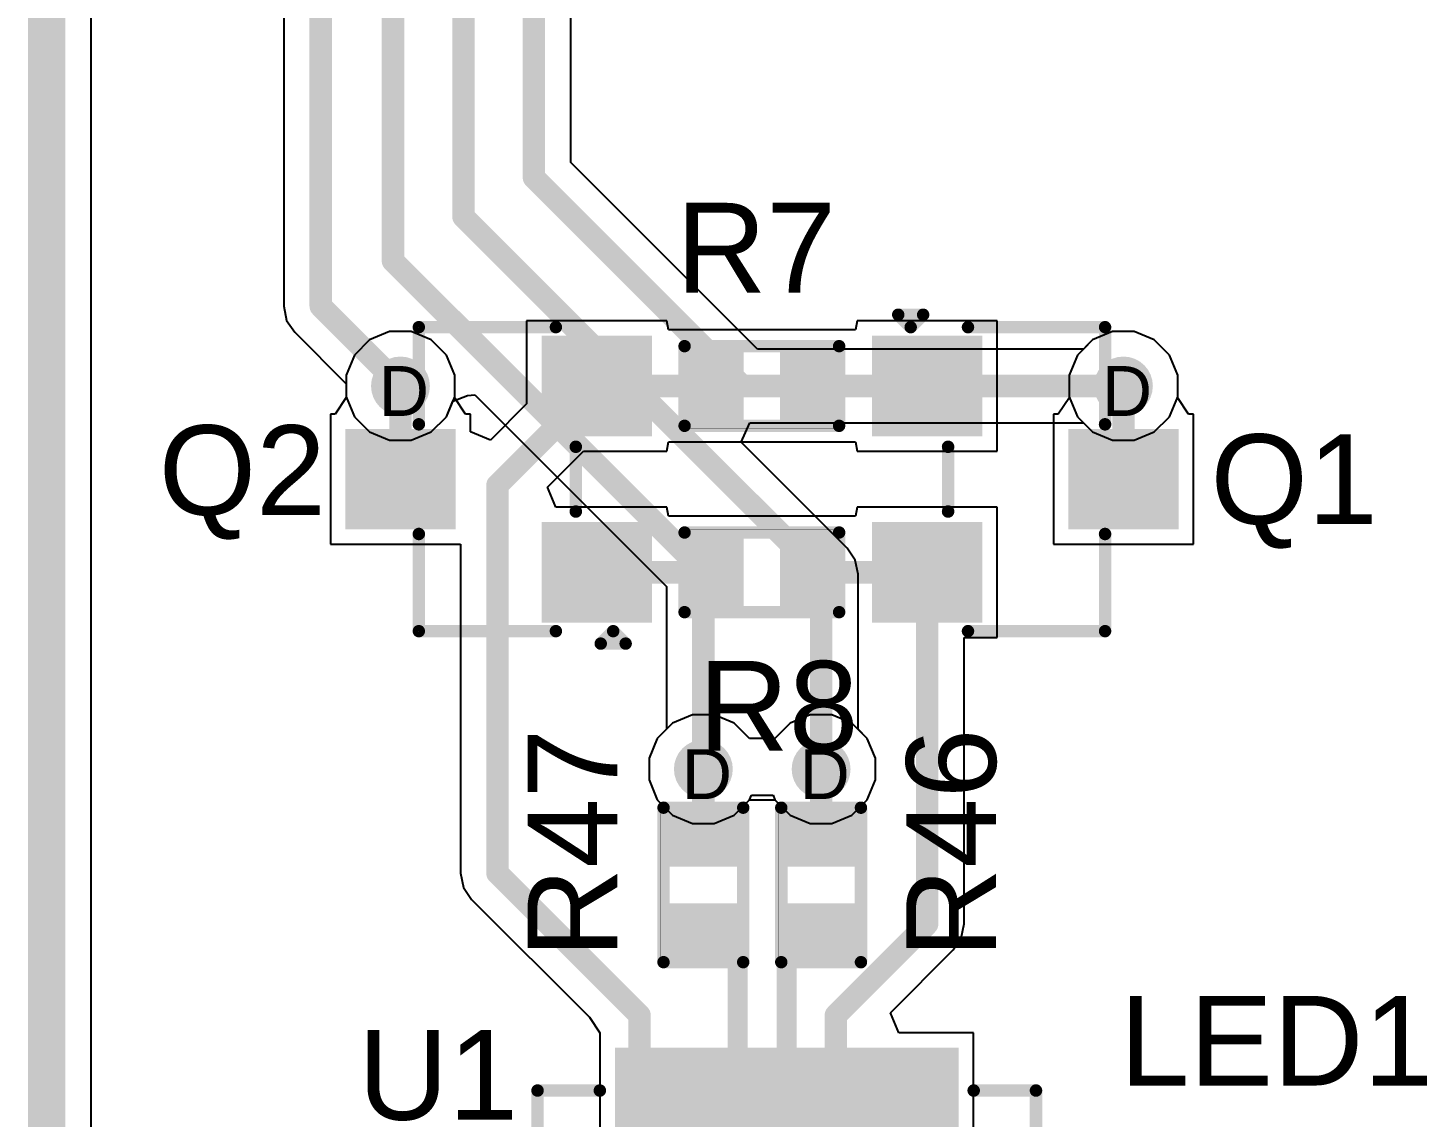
# Model space of a CAD drawing. Header units: inches. Extents: x -11 to 5428, y 0 to 5423.
# Drawn here: x 309.77 to 324.03, y 24.62 to 35.72 of the extents above; entities that cross this region are included whole.
import ezdxf

# ---------------------------------------------------------------- set-up
doc = ezdxf.new("R2010")
doc.units = ezdxf.units.IN
for name, color, linetype in [('Bottom Layer', 5, 'Continuous'), ('Drill Drawing', 1, 'Continuous'), ('GND', 16, 'Continuous'), ('PWR', 76, 'Continuous'), ('Top Layer', 1, 'Continuous'), ('Top Overlay', 2, 'Continuous'), ('Top Paste', 8, 'Continuous'), ('Top Solder', 216, 'Continuous'), ('Via Holes', 16, 'Continuous')]:
    doc.layers.add(name, color=color, linetype=linetype)
doc.styles.add('Arial', font='', dxfattribs={"height": 0.2})
doc.styles.get('Arial').set_extended_font_data('Arial')

# ---------------------------------------------------------------- blocks, each defined once
blk = doc.blocks.new('28_QFN__5_5___641')
at = {"layer": 'Top Layer'}
for points in [[(-1.65, 2.875), (-1.35, 2.875), (-1.35, 1.925), (-1.65, 1.925)], [(-1.15, 2.875), (-0.85, 2.875), (-0.85, 1.925), (-1.15, 1.925)], [(-0.65, 2.875), (-0.35, 2.875), (-0.35, 1.925), (-0.65, 1.925)], [(-0.15, 2.875), (0.15, 2.875), (0.15, 1.925), (-0.15, 1.925)], [(0.35, 2.875), (0.65, 2.875), (0.65, 1.925), (0.35, 1.925)], [(0.85, 2.875), (1.15, 2.875), (1.15, 1.925), (0.85, 1.925)], [(1.35, 2.875), (1.65, 2.875), (1.65, 1.925), (1.35, 1.925)], [(-2.875, 1.65), (-1.925, 1.65), (-1.925, 1.35), (-2.875, 1.35)], [(-1.675, 1.675), (1.675, 1.675), (1.675, -1.675), (-1.675, -1.675)], [(1.925, 1.65), (2.875, 1.65), (2.875, 1.35), (1.925, 1.35)], [(-2.875, 1.15), (-1.925, 1.15), (-1.925, 0.85), (-2.875, 0.85)], [(1.925, 1.15), (2.875, 1.15), (2.875, 0.85), (1.925, 0.85)], [(-2.875, 0.65), (-1.925, 0.65), (-1.925, 0.35), (-2.875, 0.35)], [(1.925, 0.65), (2.875, 0.65), (2.875, 0.35), (1.925, 0.35)], [(-2.875, 0.15), (-1.925, 0.15), (-1.925, -0.15), (-2.875, -0.15)], [(1.925, 0.15), (2.875, 0.15), (2.875, -0.15), (1.925, -0.15)], [(-2.875, -0.35), (-1.925, -0.35), (-1.925, -0.65), (-2.875, -0.65)], [(1.925, -0.35), (2.875, -0.35), (2.875, -0.65), (1.925, -0.65)], [(-2.875, -0.85), (-1.925, -0.85), (-1.925, -1.15), (-2.875, -1.15)], [(1.925, -0.85), (2.875, -0.85), (2.875, -1.15), (1.925, -1.15)], [(-2.875, -1.35), (-1.925, -1.35), (-1.925, -1.65), (-2.875, -1.65)], [(1.925, -1.35), (2.875, -1.35), (2.875, -1.65), (1.925, -1.65)], [(-1.65, -1.925), (-1.35, -1.925), (-1.35, -2.875), (-1.65, -2.875)], [(-1.15, -1.925), (-0.85, -1.925), (-0.85, -2.875), (-1.15, -2.875)], [(-0.65, -1.925), (-0.35, -1.925), (-0.35, -2.875), (-0.65, -2.875)], [(-0.15, -1.925), (0.15, -1.925), (0.15, -2.875), (-0.15, -2.875)], [(0.35, -1.925), (0.65, -1.925), (0.65, -2.875), (0.35, -2.875)], [(0.85, -1.925), (1.15, -1.925), (1.15, -2.875), (0.85, -2.875)], [(1.35, -1.925), (1.65, -1.925), (1.65, -2.875), (1.35, -2.875)]]:
    blk.add_hatch(color=1, dxfattribs=at).paths.add_polyline_path(points)
at = {"layer": 'Top Paste'}
for points in [[(-1.65, 2.875), (-1.35, 2.875), (-1.35, 1.925), (-1.65, 1.925)], [(-1.15, 2.875), (-0.85, 2.875), (-0.85, 1.925), (-1.15, 1.925)], [(-0.65, 2.875), (-0.35, 2.875), (-0.35, 1.925), (-0.65, 1.925)], [(-0.15, 2.875), (0.15, 2.875), (0.15, 1.925), (-0.15, 1.925)], [(0.35, 2.875), (0.65, 2.875), (0.65, 1.925), (0.35, 1.925)], [(0.85, 2.875), (1.15, 2.875), (1.15, 1.925), (0.85, 1.925)], [(1.35, 2.875), (1.65, 2.875), (1.65, 1.925), (1.35, 1.925)], [(-2.875, 1.65), (-1.925, 1.65), (-1.925, 1.35), (-2.875, 1.35)], [(-1.675, 1.675), (1.675, 1.675), (1.675, -1.675), (-1.675, -1.675)], [(1.925, 1.65), (2.875, 1.65), (2.875, 1.35), (1.925, 1.35)], [(-2.875, 1.15), (-1.925, 1.15), (-1.925, 0.85), (-2.875, 0.85)], [(1.925, 1.15), (2.875, 1.15), (2.875, 0.85), (1.925, 0.85)], [(-2.875, 0.65), (-1.925, 0.65), (-1.925, 0.35), (-2.875, 0.35)], [(1.925, 0.65), (2.875, 0.65), (2.875, 0.35), (1.925, 0.35)], [(-2.875, 0.15), (-1.925, 0.15), (-1.925, -0.15), (-2.875, -0.15)], [(1.925, 0.15), (2.875, 0.15), (2.875, -0.15), (1.925, -0.15)], [(-2.875, -0.35), (-1.925, -0.35), (-1.925, -0.65), (-2.875, -0.65)], [(1.925, -0.35), (2.875, -0.35), (2.875, -0.65), (1.925, -0.65)], [(-2.875, -0.85), (-1.925, -0.85), (-1.925, -1.15), (-2.875, -1.15)], [(1.925, -0.85), (2.875, -0.85), (2.875, -1.15), (1.925, -1.15)], [(-2.875, -1.35), (-1.925, -1.35), (-1.925, -1.65), (-2.875, -1.65)], [(1.925, -1.35), (2.875, -1.35), (2.875, -1.65), (1.925, -1.65)], [(-1.65, -1.925), (-1.35, -1.925), (-1.35, -2.875), (-1.65, -2.875)], [(-1.15, -1.925), (-0.85, -1.925), (-0.85, -2.875), (-1.15, -2.875)], [(-0.65, -1.925), (-0.35, -1.925), (-0.35, -2.875), (-0.65, -2.875)], [(-0.15, -1.925), (0.15, -1.925), (0.15, -2.875), (-0.15, -2.875)], [(0.35, -1.925), (0.65, -1.925), (0.65, -2.875), (0.35, -2.875)], [(0.85, -1.925), (1.15, -1.925), (1.15, -2.875), (0.85, -2.875)], [(1.35, -1.925), (1.65, -1.925), (1.65, -2.875), (1.35, -2.875)]]:
    blk.add_hatch(color=8, dxfattribs=at).paths.add_polyline_path(points)
at = {"layer": 'Top Solder'}
for points in [[(-1.752, 2.977), (-1.248, 2.977), (-1.248, 1.823), (-1.752, 1.823)], [(-1.252, 2.977), (-0.748, 2.977), (-0.748, 1.823), (-1.252, 1.823)], [(-0.752, 2.977), (-0.248, 2.977), (-0.248, 1.823), (-0.752, 1.823)], [(-0.252, 2.977), (0.252, 2.977), (0.252, 1.823), (-0.252, 1.823)], [(0.248, 2.977), (0.752, 2.977), (0.752, 1.823), (0.248, 1.823)], [(0.748, 2.977), (1.252, 2.977), (1.252, 1.823), (0.748, 1.823)], [(1.248, 2.977), (1.752, 2.977), (1.752, 1.823), (1.248, 1.823)], [(-2.977, 1.752), (-1.823, 1.752), (-1.823, 1.248), (-2.977, 1.248)], [(-1.777, 1.777), (1.777, 1.777), (1.777, -1.777), (-1.777, -1.777)], [(1.823, 1.752), (2.977, 1.752), (2.977, 1.248), (1.823, 1.248)], [(-2.977, 1.252), (-1.823, 1.252), (-1.823, 0.748), (-2.977, 0.748)], [(1.823, 1.252), (2.977, 1.252), (2.977, 0.748), (1.823, 0.748)], [(-2.977, 0.752), (-1.823, 0.752), (-1.823, 0.248), (-2.977, 0.248)], [(1.823, 0.752), (2.977, 0.752), (2.977, 0.248), (1.823, 0.248)], [(-2.977, 0.252), (-1.823, 0.252), (-1.823, -0.252), (-2.977, -0.252)], [(1.823, 0.252), (2.977, 0.252), (2.977, -0.252), (1.823, -0.252)], [(-2.977, -0.248), (-1.823, -0.248), (-1.823, -0.752), (-2.977, -0.752)], [(1.823, -0.248), (2.977, -0.248), (2.977, -0.752), (1.823, -0.752)], [(-2.977, -0.748), (-1.823, -0.748), (-1.823, -1.252), (-2.977, -1.252)], [(1.823, -0.748), (2.977, -0.748), (2.977, -1.252), (1.823, -1.252)], [(-2.977, -1.248), (-1.823, -1.248), (-1.823, -1.752), (-2.977, -1.752)], [(1.823, -1.248), (2.977, -1.248), (2.977, -1.752), (1.823, -1.752)], [(-1.752, -1.823), (-1.248, -1.823), (-1.248, -2.977), (-1.752, -2.977)], [(-1.252, -1.823), (-0.748, -1.823), (-0.748, -2.977), (-1.252, -2.977)], [(-0.752, -1.823), (-0.248, -1.823), (-0.248, -2.977), (-0.752, -2.977)], [(-0.252, -1.823), (0.252, -1.823), (0.252, -2.977), (-0.252, -2.977)], [(0.248, -1.823), (0.752, -1.823), (0.752, -2.977), (0.248, -2.977)], [(0.748, -1.823), (1.252, -1.823), (1.252, -2.977), (0.748, -2.977)], [(1.248, -1.823), (1.752, -1.823), (1.752, -2.977), (1.248, -2.977)]]:
    blk.add_hatch(color=216, dxfattribs=at).paths.add_polyline_path(points)
at = {"layer": 'Top Overlay'}
for points in [[(-2.54, 2.54, 0.127, 0.127, 0), (-1.905, 2.54, 0.127, 0.127, 0)], [(-2.54, 1.905, 0.127, 0.127, 0), (-2.54, 2.54, 0.127, 0.127, 0)], [(1.905, 2.54, 0.127, 0.127, 0), (2.54, 2.54, 0.127, 0.127, 0)], [(2.54, 1.905, 0.127, 0.127, 0), (2.54, 2.54, 0.127, 0.127, 0)], [(-3.15, 1.651, 0.127, 0.127, 0), (-3.023, 1.524, 0.127, 0.127, 0)], [(-3.15, 1.397, 0.127, 0.127, 0), (-3.15, 1.651, 0.127, 0.127, 0)], [(-3.15, 1.397, 0.127, 0.127, 0), (-3.023, 1.524, 0.127, 0.127, 0)], [(-2.54, -2.54, 0.127, 0.127, 0), (-2.54, -1.905, 0.127, 0.127, 0)], [(2.54, -2.54, 0.127, 0.127, 0), (2.54, -1.905, 0.127, 0.127, 0)], [(-2.54, -2.54, 0.127, 0.127, 0), (-1.905, -2.54, 0.127, 0.127, 0)], [(1.905, -2.54, 0.127, 0.127, 0), (2.54, -2.54, 0.127, 0.127, 0)]]:
    blk.add_lwpolyline(points, format="xyseb", dxfattribs=at)
for points in [[(-2.572, 2.54, 0.0635, 0.0635, 1), (-2.508, 2.54, 0.0635, 0.0635, 1)], [(-2.572, 2.54, 0.0635, 0.0635, 1), (-2.508, 2.54, 0.0635, 0.0635, 1)], [(-1.937, 2.54, 0.0635, 0.0635, 1), (-1.873, 2.54, 0.0635, 0.0635, 1)], [(1.873, 2.54, 0.0635, 0.0635, 1), (1.937, 2.54, 0.0635, 0.0635, 1)], [(2.508, 2.54, 0.0635, 0.0635, 1), (2.572, 2.54, 0.0635, 0.0635, 1)], [(2.508, 2.54, 0.0635, 0.0635, 1), (2.572, 2.54, 0.0635, 0.0635, 1)], [(-2.572, 1.905, 0.0635, 0.0635, 1), (-2.508, 1.905, 0.0635, 0.0635, 1)], [(2.508, 1.905, 0.0635, 0.0635, 1), (2.572, 1.905, 0.0635, 0.0635, 1)], [(-3.181, 1.651, 0.0635, 0.0635, 1), (-3.118, 1.651, 0.0635, 0.0635, 1)], [(-3.181, 1.651, 0.0635, 0.0635, 1), (-3.118, 1.651, 0.0635, 0.0635, 1)], [(-3.054, 1.524, 0.0635, 0.0635, 1), (-2.991, 1.524, 0.0635, 0.0635, 1)], [(-3.054, 1.524, 0.0635, 0.0635, 1), (-2.991, 1.524, 0.0635, 0.0635, 1)], [(-3.181, 1.397, 0.0635, 0.0635, 1), (-3.118, 1.397, 0.0635, 0.0635, 1)], [(-3.181, 1.397, 0.0635, 0.0635, 1), (-3.118, 1.397, 0.0635, 0.0635, 1)], [(-2.572, -1.905, 0.0635, 0.0635, 1), (-2.508, -1.905, 0.0635, 0.0635, 1)], [(2.508, -1.905, 0.0635, 0.0635, 1), (2.572, -1.905, 0.0635, 0.0635, 1)], [(-2.572, -2.54, 0.0635, 0.0635, 1), (-2.508, -2.54, 0.0635, 0.0635, 1)], [(-2.572, -2.54, 0.0635, 0.0635, 1), (-2.508, -2.54, 0.0635, 0.0635, 1)], [(-1.937, -2.54, 0.0635, 0.0635, 1), (-1.873, -2.54, 0.0635, 0.0635, 1)], [(1.873, -2.54, 0.0635, 0.0635, 1), (1.937, -2.54, 0.0635, 0.0635, 1)], [(2.508, -2.54, 0.0635, 0.0635, 1), (2.572, -2.54, 0.0635, 0.0635, 1)], [(2.508, -2.54, 0.0635, 0.0635, 1), (2.572, -2.54, 0.0635, 0.0635, 1)]]:
    blk.add_lwpolyline(points, format="xyseb", close=True, dxfattribs=at)
blk = doc.blocks.new('R___0402_734')
at = {"layer": 'Top Layer'}
for points in [[(-0.699, -0.317), (-0.699, 0.318), (-0.241, 0.318), (-0.241, -0.317)], [(0.241, -0.317), (0.241, 0.318), (0.699, 0.318), (0.699, -0.317)]]:
    blk.add_hatch(color=1, dxfattribs=at).paths.add_polyline_path(points)
at = {"layer": 'Top Paste'}
for points in [[(-0.699, -0.317), (-0.699, 0.318), (-0.241, 0.318), (-0.241, -0.317)], [(0.241, -0.317), (0.241, 0.318), (0.699, 0.318), (0.699, -0.317)]]:
    blk.add_hatch(color=8, dxfattribs=at).paths.add_polyline_path(points)
at = {"layer": 'Top Solder'}
for points in [[(-0.754, -0.372), (-0.754, 0.373), (-0.186, 0.373), (-0.186, -0.372)], [(0.186, -0.372), (0.186, 0.373), (0.754, 0.373), (0.754, -0.372)]]:
    blk.add_hatch(color=216, dxfattribs=at).paths.add_polyline_path(points)
at = {"layer": 'Top Overlay'}
for points in [[(-0.787, -0.406, 0.127, 0.127, 0), (-0.787, 0.406, 0.127, 0.127, 0)], [(0.787, 0.406, 0.127, 0.127, 0), (-0.787, 0.406, 0.127, 0.127, 0)], [(0.787, -0.406, 0.127, 0.127, 0), (0.787, 0.406, 0.127, 0.127, 0)], [(0.787, -0.406, 0.127, 0.127, 0), (-0.787, -0.406, 0.127, 0.127, 0)], [(0.813, -0.432, 0.00323, 0.00323, 0), (-0.813, -0.432, 0.00323, 0.00323, 0)]]:
    blk.add_lwpolyline(points, format="xyseb", dxfattribs=at)
for points in [[(-0.819, 0.406, 0.0635, 0.0635, 1), (-0.756, 0.406, 0.0635, 0.0635, 1)], [(-0.819, 0.406, 0.0635, 0.0635, 1), (-0.756, 0.406, 0.0635, 0.0635, 1)], [(0.756, 0.406, 0.0635, 0.0635, 1), (0.819, 0.406, 0.0635, 0.0635, 1)], [(0.756, 0.406, 0.0635, 0.0635, 1), (0.819, 0.406, 0.0635, 0.0635, 1)], [(-0.819, -0.406, 0.0635, 0.0635, 1), (-0.756, -0.406, 0.0635, 0.0635, 1)], [(-0.819, -0.406, 0.0635, 0.0635, 1), (-0.756, -0.406, 0.0635, 0.0635, 1)], [(0.756, -0.406, 0.0635, 0.0635, 1), (0.819, -0.406, 0.0635, 0.0635, 1)], [(0.756, -0.406, 0.0635, 0.0635, 1), (0.819, -0.406, 0.0635, 0.0635, 1)], [(-0.814, -0.432, 0.00161, 0.00161, 1), (-0.812, -0.432, 0.00161, 0.00161, 1)], [(0.812, -0.432, 0.00161, 0.00161, 1), (0.814, -0.432, 0.00161, 0.00161, 1)]]:
    blk.add_lwpolyline(points, format="xyseb", close=True, dxfattribs=at)
blk = doc.blocks.new('R___0402_735')
at = {"layer": 'Top Layer'}
for points in [[(-0.699, -0.317), (-0.699, 0.318), (-0.241, 0.318), (-0.241, -0.317)], [(0.241, -0.317), (0.241, 0.318), (0.699, 0.318), (0.699, -0.317)]]:
    blk.add_hatch(color=1, dxfattribs=at).paths.add_polyline_path(points)
at = {"layer": 'Top Paste'}
for points in [[(-0.699, -0.317), (-0.699, 0.318), (-0.241, 0.318), (-0.241, -0.317)], [(0.241, -0.317), (0.241, 0.318), (0.699, 0.318), (0.699, -0.317)]]:
    blk.add_hatch(color=8, dxfattribs=at).paths.add_polyline_path(points)
at = {"layer": 'Top Solder'}
for points in [[(-0.754, -0.372), (-0.754, 0.373), (-0.186, 0.373), (-0.186, -0.372)], [(0.186, -0.372), (0.186, 0.373), (0.754, 0.373), (0.754, -0.372)]]:
    blk.add_hatch(color=216, dxfattribs=at).paths.add_polyline_path(points)
at = {"layer": 'Top Overlay'}
for points in [[(-0.787, -0.406, 0.127, 0.127, 0), (-0.787, 0.406, 0.127, 0.127, 0)], [(0.787, 0.406, 0.127, 0.127, 0), (-0.787, 0.406, 0.127, 0.127, 0)], [(0.787, -0.406, 0.127, 0.127, 0), (0.787, 0.406, 0.127, 0.127, 0)], [(0.787, -0.406, 0.127, 0.127, 0), (-0.787, -0.406, 0.127, 0.127, 0)], [(0.813, -0.432, 0.00323, 0.00323, 0), (-0.813, -0.432, 0.00323, 0.00323, 0)]]:
    blk.add_lwpolyline(points, format="xyseb", dxfattribs=at)
for points in [[(-0.819, 0.406, 0.0635, 0.0635, 1), (-0.756, 0.406, 0.0635, 0.0635, 1)], [(-0.819, 0.406, 0.0635, 0.0635, 1), (-0.756, 0.406, 0.0635, 0.0635, 1)], [(0.756, 0.406, 0.0635, 0.0635, 1), (0.819, 0.406, 0.0635, 0.0635, 1)], [(0.756, 0.406, 0.0635, 0.0635, 1), (0.819, 0.406, 0.0635, 0.0635, 1)], [(-0.819, -0.406, 0.0635, 0.0635, 1), (-0.756, -0.406, 0.0635, 0.0635, 1)], [(-0.819, -0.406, 0.0635, 0.0635, 1), (-0.756, -0.406, 0.0635, 0.0635, 1)], [(0.756, -0.406, 0.0635, 0.0635, 1), (0.819, -0.406, 0.0635, 0.0635, 1)], [(0.756, -0.406, 0.0635, 0.0635, 1), (0.819, -0.406, 0.0635, 0.0635, 1)], [(-0.814, -0.432, 0.00161, 0.00161, 1), (-0.812, -0.432, 0.00161, 0.00161, 1)], [(0.812, -0.432, 0.00161, 0.00161, 1), (0.814, -0.432, 0.00161, 0.00161, 1)]]:
    blk.add_lwpolyline(points, format="xyseb", close=True, dxfattribs=at)
blk = doc.blocks.new('R___0402_756')
at = {"layer": 'Top Layer'}
for points in [[(-0.699, -0.318), (-0.699, 0.318), (-0.241, 0.318), (-0.241, -0.318)], [(0.241, -0.318), (0.241, 0.318), (0.699, 0.318), (0.699, -0.318)]]:
    blk.add_hatch(color=1, dxfattribs=at).paths.add_polyline_path(points)
at = {"layer": 'Top Paste'}
for points in [[(-0.699, -0.318), (-0.699, 0.318), (-0.241, 0.318), (-0.241, -0.318)], [(0.241, -0.318), (0.241, 0.318), (0.699, 0.318), (0.699, -0.318)]]:
    blk.add_hatch(color=8, dxfattribs=at).paths.add_polyline_path(points)
at = {"layer": 'Top Solder'}
for points in [[(-0.754, -0.373), (-0.754, 0.373), (-0.186, 0.373), (-0.186, -0.373)], [(0.186, -0.373), (0.186, 0.373), (0.754, 0.373), (0.754, -0.373)]]:
    blk.add_hatch(color=216, dxfattribs=at).paths.add_polyline_path(points)
at = {"layer": 'Top Overlay'}
for points in [[(0.787, 0.406, 0.127, 0.127, 0), (-0.787, 0.406, 0.127, 0.127, 0)], [(-0.787, 0.406, 0.127, 0.127, 0), (-0.787, -0.406, 0.127, 0.127, 0)], [(0.787, 0.406, 0.127, 0.127, 0), (0.787, -0.406, 0.127, 0.127, 0)], [(0.787, -0.406, 0.127, 0.127, 0), (-0.787, -0.406, 0.127, 0.127, 0)], [(0.813, -0.432, 0.00323, 0.00323, 0), (-0.813, -0.432, 0.00323, 0.00323, 0)]]:
    blk.add_lwpolyline(points, format="xyseb", dxfattribs=at)
for points in [[(-0.819, 0.406, 0.0635, 0.0635, 1), (-0.756, 0.406, 0.0635, 0.0635, 1)], [(-0.819, 0.406, 0.0635, 0.0635, 1), (-0.756, 0.406, 0.0635, 0.0635, 1)], [(0.756, 0.406, 0.0635, 0.0635, 1), (0.819, 0.406, 0.0635, 0.0635, 1)], [(0.756, 0.406, 0.0635, 0.0635, 1), (0.819, 0.406, 0.0635, 0.0635, 1)], [(-0.819, -0.406, 0.0635, 0.0635, 1), (-0.756, -0.406, 0.0635, 0.0635, 1)], [(-0.819, -0.406, 0.0635, 0.0635, 1), (-0.756, -0.406, 0.0635, 0.0635, 1)], [(0.756, -0.406, 0.0635, 0.0635, 1), (0.819, -0.406, 0.0635, 0.0635, 1)], [(0.756, -0.406, 0.0635, 0.0635, 1), (0.819, -0.406, 0.0635, 0.0635, 1)], [(-0.814, -0.432, 0.00161, 0.00161, 1), (-0.812, -0.432, 0.00161, 0.00161, 1)], [(0.812, -0.432, 0.00161, 0.00161, 1), (0.814, -0.432, 0.00161, 0.00161, 1)]]:
    blk.add_lwpolyline(points, format="xyseb", close=True, dxfattribs=at)
blk = doc.blocks.new('R___0402_757')
at = {"layer": 'Top Layer'}
for points in [[(-0.699, -0.317), (-0.699, 0.318), (-0.241, 0.318), (-0.241, -0.317)], [(0.241, -0.317), (0.241, 0.318), (0.699, 0.318), (0.699, -0.317)]]:
    blk.add_hatch(color=1, dxfattribs=at).paths.add_polyline_path(points)
at = {"layer": 'Top Paste'}
for points in [[(-0.699, -0.317), (-0.699, 0.318), (-0.241, 0.318), (-0.241, -0.317)], [(0.241, -0.317), (0.241, 0.318), (0.699, 0.318), (0.699, -0.317)]]:
    blk.add_hatch(color=8, dxfattribs=at).paths.add_polyline_path(points)
at = {"layer": 'Top Solder'}
for points in [[(-0.754, -0.372), (-0.754, 0.373), (-0.186, 0.373), (-0.186, -0.372)], [(0.186, -0.372), (0.186, 0.373), (0.754, 0.373), (0.754, -0.372)]]:
    blk.add_hatch(color=216, dxfattribs=at).paths.add_polyline_path(points)
at = {"layer": 'Top Overlay'}
for points in [[(-0.787, -0.406, 0.127, 0.127, 0), (-0.787, 0.406, 0.127, 0.127, 0)], [(-0.787, 0.406, 0.127, 0.127, 0), (0.787, 0.406, 0.127, 0.127, 0)], [(0.787, -0.406, 0.127, 0.127, 0), (0.787, 0.406, 0.127, 0.127, 0)], [(-0.787, -0.406, 0.127, 0.127, 0), (0.787, -0.406, 0.127, 0.127, 0)], [(-0.813, -0.432, 0.00323, 0.00323, 0), (0.813, -0.432, 0.00323, 0.00323, 0)]]:
    blk.add_lwpolyline(points, format="xyseb", dxfattribs=at)
for points in [[(-0.819, 0.406, 0.0635, 0.0635, 1), (-0.756, 0.406, 0.0635, 0.0635, 1)], [(-0.819, 0.406, 0.0635, 0.0635, 1), (-0.756, 0.406, 0.0635, 0.0635, 1)], [(0.756, 0.406, 0.0635, 0.0635, 1), (0.819, 0.406, 0.0635, 0.0635, 1)], [(0.756, 0.406, 0.0635, 0.0635, 1), (0.819, 0.406, 0.0635, 0.0635, 1)], [(-0.819, -0.406, 0.0635, 0.0635, 1), (-0.756, -0.406, 0.0635, 0.0635, 1)], [(-0.819, -0.406, 0.0635, 0.0635, 1), (-0.756, -0.406, 0.0635, 0.0635, 1)], [(0.756, -0.406, 0.0635, 0.0635, 1), (0.819, -0.406, 0.0635, 0.0635, 1)], [(0.756, -0.406, 0.0635, 0.0635, 1), (0.819, -0.406, 0.0635, 0.0635, 1)], [(-0.814, -0.432, 0.00161, 0.00161, 1), (-0.812, -0.432, 0.00161, 0.00161, 1)], [(0.812, -0.432, 0.00161, 0.00161, 1), (0.814, -0.432, 0.00161, 0.00161, 1)]]:
    blk.add_lwpolyline(points, format="xyseb", close=True, dxfattribs=at)
blk = doc.blocks.new('SOT_23_765')
at = {"layer": 'Top Layer'}
for points in [[(-0.41, 1.46), (0.41, 1.46), (0.41, 0.54), (-0.41, 0.54)], [(-1.36, -0.54), (-0.54, -0.54), (-0.54, -1.46), (-1.36, -1.46)], [(0.54, -0.54), (1.36, -0.54), (1.36, -1.46), (0.54, -1.46)]]:
    blk.add_hatch(color=1, dxfattribs=at).paths.add_polyline_path(points)
at = {"layer": 'Top Paste'}
for points in [[(-0.41, 1.46), (0.41, 1.46), (0.41, 0.54), (-0.41, 0.54)], [(-1.36, -0.54), (-0.54, -0.54), (-0.54, -1.46), (-1.36, -1.46)], [(0.54, -0.54), (1.36, -0.54), (1.36, -1.46), (0.54, -1.46)]]:
    blk.add_hatch(color=8, dxfattribs=at).paths.add_polyline_path(points)
at = {"layer": 'Top Solder'}
for points in [[(-0.512, 1.562), (0.512, 1.562), (0.512, 0.438), (-0.512, 0.438)], [(-1.462, -0.438), (-0.438, -0.438), (-0.438, -1.562), (-1.462, -1.562)], [(0.438, -0.438), (1.462, -0.438), (1.462, -1.562), (0.438, -1.562)]]:
    blk.add_hatch(color=216, dxfattribs=at).paths.add_polyline_path(points)
at = {"layer": 'Top Overlay'}
for points in [[(-1.549, 0.813, 0.127, 0.127, 0), (-0.559, 0.813, 0.127, 0.127, 0)], [(-1.549, 0.813, 0.127, 0.127, 0), (-1.549, -0.584, 0.127, 0.127, 0)], [(0.559, 0.813, 0.127, 0.127, 0), (1.549, 0.813, 0.127, 0.127, 0)], [(1.549, 0.813, 0.127, 0.127, 0), (1.549, -0.584, 0.127, 0.127, 0)], [(-0.33, -0.787, 0.127, 0.127, 0), (0.33, -0.787, 0.127, 0.127, 0)], [(-1.676, -1.041, 0.127, 0.127, 0), (-1.676, -1.295, 0.127, 0.127, 0)], [(-1.676, -1.041, 0.127, 0.127, 0), (-1.549, -1.168, 0.127, 0.127, 0)], [(-1.549, -1.168, 0.127, 0.127, 0), (-1.676, -1.295, 0.127, 0.127, 0)]]:
    blk.add_lwpolyline(points, format="xyseb", dxfattribs=at)
for points in [[(-1.581, 0.813, 0.0635, 0.0635, 1), (-1.518, 0.813, 0.0635, 0.0635, 1)], [(-1.581, 0.813, 0.0635, 0.0635, 1), (-1.518, 0.813, 0.0635, 0.0635, 1)], [(-0.591, 0.813, 0.0635, 0.0635, 1), (-0.527, 0.813, 0.0635, 0.0635, 1)], [(0.527, 0.813, 0.0635, 0.0635, 1), (0.591, 0.813, 0.0635, 0.0635, 1)], [(1.518, 0.813, 0.0635, 0.0635, 1), (1.581, 0.813, 0.0635, 0.0635, 1)], [(1.518, 0.813, 0.0635, 0.0635, 1), (1.581, 0.813, 0.0635, 0.0635, 1)], [(-1.581, -0.584, 0.0635, 0.0635, 1), (-1.518, -0.584, 0.0635, 0.0635, 1)], [(1.518, -0.584, 0.0635, 0.0635, 1), (1.581, -0.584, 0.0635, 0.0635, 1)], [(-0.362, -0.787, 0.0635, 0.0635, 1), (-0.298, -0.787, 0.0635, 0.0635, 1)], [(0.298, -0.787, 0.0635, 0.0635, 1), (0.362, -0.787, 0.0635, 0.0635, 1)], [(-1.708, -1.041, 0.0635, 0.0635, 1), (-1.645, -1.041, 0.0635, 0.0635, 1)], [(-1.708, -1.041, 0.0635, 0.0635, 1), (-1.645, -1.041, 0.0635, 0.0635, 1)], [(-1.581, -1.168, 0.0635, 0.0635, 1), (-1.518, -1.168, 0.0635, 0.0635, 1)], [(-1.581, -1.168, 0.0635, 0.0635, 1), (-1.518, -1.168, 0.0635, 0.0635, 1)], [(-1.708, -1.295, 0.0635, 0.0635, 1), (-1.645, -1.295, 0.0635, 0.0635, 1)], [(-1.708, -1.295, 0.0635, 0.0635, 1), (-1.645, -1.295, 0.0635, 0.0635, 1)]]:
    blk.add_lwpolyline(points, format="xyseb", close=True, dxfattribs=at)
blk = doc.blocks.new('SOT_23_766')
at = {"layer": 'Top Layer'}
for points in [[(-0.41, 1.46), (0.41, 1.46), (0.41, 0.54), (-0.41, 0.54)], [(-1.36, -0.54), (-0.54, -0.54), (-0.54, -1.46), (-1.36, -1.46)], [(0.54, -0.54), (1.36, -0.54), (1.36, -1.46), (0.54, -1.46)]]:
    blk.add_hatch(color=1, dxfattribs=at).paths.add_polyline_path(points)
at = {"layer": 'Top Paste'}
for points in [[(-0.41, 1.46), (0.41, 1.46), (0.41, 0.54), (-0.41, 0.54)], [(-1.36, -0.54), (-0.54, -0.54), (-0.54, -1.46), (-1.36, -1.46)], [(0.54, -0.54), (1.36, -0.54), (1.36, -1.46), (0.54, -1.46)]]:
    blk.add_hatch(color=8, dxfattribs=at).paths.add_polyline_path(points)
at = {"layer": 'Top Solder'}
for points in [[(-0.512, 1.562), (0.512, 1.562), (0.512, 0.438), (-0.512, 0.438)], [(-1.462, -0.438), (-0.438, -0.438), (-0.438, -1.562), (-1.462, -1.562)], [(0.438, -0.438), (1.462, -0.438), (1.462, -1.562), (0.438, -1.562)]]:
    blk.add_hatch(color=216, dxfattribs=at).paths.add_polyline_path(points)
at = {"layer": 'Top Overlay'}
for points in [[(-0.559, 0.813, 0.127, 0.127, 0), (-1.549, 0.813, 0.127, 0.127, 0)], [(-1.549, -0.584, 0.127, 0.127, 0), (-1.549, 0.813, 0.127, 0.127, 0)], [(1.549, 0.813, 0.127, 0.127, 0), (0.559, 0.813, 0.127, 0.127, 0)], [(1.549, -0.584, 0.127, 0.127, 0), (1.549, 0.813, 0.127, 0.127, 0)], [(0.33, -0.787, 0.127, 0.127, 0), (-0.33, -0.787, 0.127, 0.127, 0)], [(-1.676, -1.295, 0.127, 0.127, 0), (-1.676, -1.041, 0.127, 0.127, 0)], [(-1.549, -1.168, 0.127, 0.127, 0), (-1.676, -1.041, 0.127, 0.127, 0)], [(-1.676, -1.295, 0.127, 0.127, 0), (-1.549, -1.168, 0.127, 0.127, 0)]]:
    blk.add_lwpolyline(points, format="xyseb", dxfattribs=at)
for points in [[(-1.581, 0.813, 0.0635, 0.0635, 1), (-1.518, 0.813, 0.0635, 0.0635, 1)], [(-1.581, 0.813, 0.0635, 0.0635, 1), (-1.518, 0.813, 0.0635, 0.0635, 1)], [(-0.591, 0.813, 0.0635, 0.0635, 1), (-0.527, 0.813, 0.0635, 0.0635, 1)], [(0.527, 0.813, 0.0635, 0.0635, 1), (0.591, 0.813, 0.0635, 0.0635, 1)], [(1.518, 0.813, 0.0635, 0.0635, 1), (1.581, 0.813, 0.0635, 0.0635, 1)], [(1.518, 0.813, 0.0635, 0.0635, 1), (1.581, 0.813, 0.0635, 0.0635, 1)], [(-1.581, -0.584, 0.0635, 0.0635, 1), (-1.518, -0.584, 0.0635, 0.0635, 1)], [(1.518, -0.584, 0.0635, 0.0635, 1), (1.581, -0.584, 0.0635, 0.0635, 1)], [(-0.362, -0.787, 0.0635, 0.0635, 1), (-0.298, -0.787, 0.0635, 0.0635, 1)], [(0.298, -0.787, 0.0635, 0.0635, 1), (0.362, -0.787, 0.0635, 0.0635, 1)], [(-1.708, -1.041, 0.0635, 0.0635, 1), (-1.645, -1.041, 0.0635, 0.0635, 1)], [(-1.708, -1.041, 0.0635, 0.0635, 1), (-1.645, -1.041, 0.0635, 0.0635, 1)], [(-1.581, -1.168, 0.0635, 0.0635, 1), (-1.518, -1.168, 0.0635, 0.0635, 1)], [(-1.581, -1.168, 0.0635, 0.0635, 1), (-1.518, -1.168, 0.0635, 0.0635, 1)], [(-1.708, -1.295, 0.0635, 0.0635, 1), (-1.645, -1.295, 0.0635, 0.0635, 1)], [(-1.708, -1.295, 0.0635, 0.0635, 1), (-1.645, -1.295, 0.0635, 0.0635, 1)]]:
    blk.add_lwpolyline(points, format="xyseb", close=True, dxfattribs=at)

msp = doc.modelspace()

# ---------------------------------------------------------------- hatches: boundary and pattern name
at = {"layer": 'Bottom Layer'}
h = msp.add_hatch(color=5, dxfattribs=at)
edge = h.paths.add_edge_path()
edge.add_arc((313.563, 32.075), 0.3, 0, 360)
h = msp.add_hatch(color=5, dxfattribs=at)
edge = h.paths.add_edge_path()
edge.add_arc((320.931, 32.075), 0.3, 0, 360)
h = msp.add_hatch(color=5, dxfattribs=at)
edge = h.paths.add_edge_path()
edge.add_arc((316.65, 28.169), 0.3, 0, 360)
h = msp.add_hatch(color=5, dxfattribs=at)
edge = h.paths.add_edge_path()
edge.add_arc((317.85, 28.169), 0.3, 0, 360)
at = {"layer": 'GND'}
h = msp.add_hatch(color=16, dxfattribs=at)
edge = h.paths.add_edge_path()
edge.add_arc((313.563, 32.075), 0.3, 0, 360)
h = msp.add_hatch(color=16, dxfattribs=at)
edge = h.paths.add_edge_path()
edge.add_arc((320.931, 32.075), 0.3, 0, 360)
h = msp.add_hatch(color=16, dxfattribs=at)
edge = h.paths.add_edge_path()
edge.add_arc((316.65, 28.169), 0.3, 0, 360)
h = msp.add_hatch(color=16, dxfattribs=at)
edge = h.paths.add_edge_path()
edge.add_arc((317.85, 28.169), 0.3, 0, 360)
at = {"layer": 'PWR'}
h = msp.add_hatch(color=76, dxfattribs=at)
edge = h.paths.add_edge_path()
edge.add_arc((313.563, 32.075), 0.3, 0, 360)
h = msp.add_hatch(color=76, dxfattribs=at)
edge = h.paths.add_edge_path()
edge.add_arc((320.931, 32.075), 0.3, 0, 360)
h = msp.add_hatch(color=76, dxfattribs=at)
edge = h.paths.add_edge_path()
edge.add_arc((316.65, 28.169), 0.3, 0, 360)
h = msp.add_hatch(color=76, dxfattribs=at)
edge = h.paths.add_edge_path()
edge.add_arc((317.85, 28.169), 0.3, 0, 360)
at = {"layer": 'Top Layer'}
h = msp.add_hatch(color=1, dxfattribs=at)
edge = h.paths.add_edge_path()
edge.add_arc((313.563, 32.075), 0.3, 0, 360)
h = msp.add_hatch(color=1, dxfattribs=at)
edge = h.paths.add_edge_path()
edge.add_arc((320.931, 32.075), 0.3, 0, 360)
h = msp.add_hatch(color=1, dxfattribs=at)
edge = h.paths.add_edge_path()
edge.add_arc((316.65, 28.169), 0.3, 0, 360)
h = msp.add_hatch(color=1, dxfattribs=at)
edge = h.paths.add_edge_path()
edge.add_arc((317.85, 28.169), 0.3, 0, 360)
at = {"layer": 'Via Holes'}
h = msp.add_hatch(color=7, dxfattribs=at)
edge = h.paths.add_edge_path()
edge.add_arc((313.563, 32.075), 0.15, 0, 360)
h = msp.add_hatch(color=7, dxfattribs=at)
edge = h.paths.add_edge_path()
edge.add_arc((320.931, 32.075), 0.15, 0, 360)
h = msp.add_hatch(color=7, dxfattribs=at)
edge = h.paths.add_edge_path()
edge.add_arc((316.65, 28.169), 0.15, 0, 360)
h = msp.add_hatch(color=7, dxfattribs=at)
edge = h.paths.add_edge_path()
edge.add_arc((317.85, 28.169), 0.15, 0, 360)

# ---------------------------------------------------------------- linework, layer by layer
at = {"layer": 'Bottom Layer'}
for p, q in [((315.299, 34.355), (315.299, 64.759)), ((312.375, 63.903), (312.375, 32.888)), ((317.203, 32.451), (315.299, 34.355)), ((312.375, 32.888), (312.403, 32.744)), ((312.403, 32.744), (312.485, 32.622)), ((312.485, 32.622), (313.009, 32.098)), ((320.617, 32.545), (320.523, 32.451)), ((320.821, 32.629), (320.617, 32.545)), ((321.041, 32.629), (320.821, 32.629)), ((321.245, 32.545), (321.041, 32.629)), ((321.401, 32.389), (321.245, 32.545)), ((320.523, 32.451), (317.203, 32.451)), ((321.485, 32.185), (321.401, 32.389)), ((313.009, 32.098), (313.009, 31.965)), ((321.485, 31.965), (321.485, 32.185)), ((313.009, 31.965), (313.093, 31.761)), ((314.098, 31.921), (314.245, 31.978)), ((314.245, 31.978), (314.32, 31.986)), ((314.32, 31.986), (316.275, 30.031)), ((321.401, 31.761), (321.485, 31.965)), ((314.032, 31.761), (314.098, 31.921)), ((313.093, 31.761), (313.249, 31.606)), ((313.876, 31.606), (314.032, 31.761)), ((317.034, 31.502), (317.124, 31.7)), ((317.124, 31.7), (320.523, 31.7)), ((320.523, 31.7), (320.617, 31.606)), ((321.245, 31.606), (321.401, 31.761)), ((313.249, 31.606), (313.452, 31.521)), ((313.452, 31.521), (313.673, 31.521)), ((313.673, 31.521), (313.876, 31.606)), ((320.617, 31.606), (320.821, 31.521)), ((320.821, 31.521), (321.041, 31.521)), ((321.041, 31.521), (321.245, 31.606)), ((318.116, 30.421), (317.034, 31.502)), ((318.197, 30.299), (318.116, 30.421)), ((318.226, 30.155), (318.197, 30.299)), ((318.226, 28.577), (318.226, 30.155)), ((316.275, 30.031), (316.275, 28.577)), ((316.275, 28.577), (316.18, 28.482)), ((318.32, 28.482), (318.226, 28.577)), ((316.18, 28.482), (316.096, 28.279)), ((318.404, 28.279), (318.32, 28.482)), ((316.096, 28.279), (316.096, 28.058)), ((318.404, 28.058), (318.404, 28.279)), ((316.096, 28.058), (316.18, 27.855)), ((318.32, 27.855), (318.404, 28.058)), ((316.18, 27.855), (316.336, 27.699)), ((316.964, 27.699), (317.12, 27.855)), ((317.12, 27.855), (317.14, 27.904)), ((317.14, 27.904), (317.36, 27.904)), ((317.36, 27.904), (317.38, 27.855)), ((317.38, 27.855), (317.536, 27.699)), ((318.164, 27.699), (318.32, 27.855)), ((316.336, 27.699), (316.54, 27.615)), ((316.76, 27.615), (316.964, 27.699)), ((317.536, 27.699), (317.74, 27.615)), ((317.96, 27.615), (318.164, 27.699)), ((316.54, 27.615), (316.76, 27.615)), ((317.74, 27.615), (317.96, 27.615))]:
    msp.add_line(p, q, dxfattribs=at)
for points in [[(314.923, 34.2, 0.229, 0.229, 0), (314.923, 64.759, 0.229, 0.229, 0)], [(314.205, 33.8, 0.229, 0.229, 0), (314.205, 64.472, 0.229, 0.229, 0)], [(313.487, 33.35, 0.229, 0.229, 0), (313.487, 64.256, 0.229, 0.229, 0)], [(312.75, 32.888, 0.229, 0.229, 0), (312.75, 64.059, 0.229, 0.229, 0)], [(314.923, 34.2, 0.229, 0.229, 0), (317.048, 32.075, 0.229, 0.229, 0)], [(314.205, 33.8, 0.229, 0.229, 0), (317.85, 30.155, 0.229, 0.229, 0)], [(313.487, 33.35, 0.229, 0.229, 0), (316.65, 30.187, 0.229, 0.229, 0)], [(312.75, 32.888, 0.229, 0.229, 0), (313.563, 32.075, 0.229, 0.229, 0)], [(317.048, 32.075, 0.229, 0.229, 0), (320.931, 32.075, 0.229, 0.229, 0)], [(316.65, 28.169, 0.229, 0.229, 0), (316.65, 30.187, 0.229, 0.229, 0)], [(317.85, 28.169, 0.229, 0.229, 0), (317.85, 30.155, 0.229, 0.229, 0)]]:
    msp.add_lwpolyline(points, format="xyseb", dxfattribs=at)
for points in [[(314.866, 34.2, 0.114, 0.114, 1), (314.981, 34.2, 0.114, 0.114, 1)], [(314.866, 34.2, 0.114, 0.114, 1), (314.981, 34.2, 0.114, 0.114, 1)], [(314.148, 33.8, 0.114, 0.114, 1), (314.262, 33.8, 0.114, 0.114, 1)], [(314.148, 33.8, 0.114, 0.114, 1), (314.262, 33.8, 0.114, 0.114, 1)], [(313.429, 33.35, 0.114, 0.114, 1), (313.544, 33.35, 0.114, 0.114, 1)], [(313.429, 33.35, 0.114, 0.114, 1), (313.544, 33.35, 0.114, 0.114, 1)], [(312.693, 32.888, 0.114, 0.114, 1), (312.807, 32.888, 0.114, 0.114, 1)], [(312.693, 32.888, 0.114, 0.114, 1), (312.807, 32.888, 0.114, 0.114, 1)], [(313.505, 32.075, 0.114, 0.114, 1), (313.62, 32.075, 0.114, 0.114, 1)], [(316.991, 32.075, 0.114, 0.114, 1), (317.105, 32.075, 0.114, 0.114, 1)], [(316.991, 32.075, 0.114, 0.114, 1), (317.105, 32.075, 0.114, 0.114, 1)], [(320.874, 32.075, 0.114, 0.114, 1), (320.988, 32.075, 0.114, 0.114, 1)], [(316.593, 30.187, 0.114, 0.114, 1), (316.707, 30.187, 0.114, 0.114, 1)], [(316.593, 30.187, 0.114, 0.114, 1), (316.707, 30.187, 0.114, 0.114, 1)], [(317.793, 30.155, 0.114, 0.114, 1), (317.907, 30.155, 0.114, 0.114, 1)], [(317.793, 30.155, 0.114, 0.114, 1), (317.907, 30.155, 0.114, 0.114, 1)], [(316.593, 28.169, 0.114, 0.114, 1), (316.707, 28.169, 0.114, 0.114, 1)], [(317.793, 28.169, 0.114, 0.114, 1), (317.907, 28.169, 0.114, 0.114, 1)]]:
    msp.add_lwpolyline(points, format="xyseb", close=True, dxfattribs=at)
at = {"layer": 'GND'}
for p, q in [((313.249, 32.545), (313.093, 32.389)), ((313.452, 32.629), (313.249, 32.545)), ((313.673, 32.629), (313.452, 32.629)), ((313.876, 32.545), (313.673, 32.629)), ((314.032, 32.389), (313.876, 32.545)), ((320.617, 32.545), (320.462, 32.389)), ((320.821, 32.629), (320.617, 32.545)), ((321.041, 32.629), (320.821, 32.629)), ((321.245, 32.545), (321.041, 32.629)), ((321.401, 32.389), (321.245, 32.545)), ((313.093, 32.389), (313.009, 32.185)), ((314.117, 32.185), (314.032, 32.389)), ((320.462, 32.389), (320.377, 32.185)), ((321.485, 32.185), (321.401, 32.389)), ((313.009, 32.185), (313.009, 31.965)), ((314.117, 31.965), (314.117, 32.185)), ((320.377, 32.185), (320.377, 31.965)), ((321.485, 31.965), (321.485, 32.185)), ((313.009, 31.965), (313.093, 31.761)), ((314.032, 31.761), (314.117, 31.965)), ((320.377, 31.965), (320.462, 31.761)), ((321.401, 31.761), (321.485, 31.965)), ((313.093, 31.761), (313.249, 31.606)), ((313.876, 31.606), (314.032, 31.761)), ((320.462, 31.761), (320.617, 31.606)), ((321.245, 31.606), (321.401, 31.761)), ((313.249, 31.606), (313.452, 31.521)), ((313.452, 31.521), (313.673, 31.521)), ((313.673, 31.521), (313.876, 31.606)), ((320.617, 31.606), (320.821, 31.521)), ((320.821, 31.521), (321.041, 31.521)), ((321.041, 31.521), (321.245, 31.606)), ((316.54, 28.723), (316.336, 28.638)), ((316.76, 28.723), (316.54, 28.723)), ((316.964, 28.638), (316.76, 28.723)), ((317.74, 28.723), (317.536, 28.638)), ((317.96, 28.723), (317.74, 28.723)), ((318.164, 28.638), (317.96, 28.723)), ((316.336, 28.638), (316.18, 28.482)), ((317.12, 28.482), (316.964, 28.638)), ((317.536, 28.638), (317.38, 28.482)), ((318.32, 28.482), (318.164, 28.638)), ((316.18, 28.482), (316.096, 28.279)), ((317.38, 28.482), (317.12, 28.482)), ((318.404, 28.279), (318.32, 28.482)), ((316.096, 28.279), (316.096, 28.058)), ((318.404, 28.058), (318.404, 28.279)), ((316.096, 28.058), (316.18, 27.855)), ((318.32, 27.855), (318.404, 28.058)), ((316.18, 27.855), (316.336, 27.699)), ((316.964, 27.699), (317.12, 27.855)), ((317.12, 27.855), (317.38, 27.855)), ((317.38, 27.855), (317.536, 27.699)), ((318.164, 27.699), (318.32, 27.855)), ((316.336, 27.699), (316.54, 27.615)), ((316.76, 27.615), (316.964, 27.699)), ((317.536, 27.699), (317.74, 27.615)), ((317.96, 27.615), (318.164, 27.699)), ((316.54, 27.615), (316.76, 27.615)), ((317.74, 27.615), (317.96, 27.615))]:
    msp.add_line(p, q, dxfattribs=at)
at = {"layer": 'PWR'}
for p, q in [((313.249, 32.545), (313.093, 32.389)), ((313.452, 32.629), (313.249, 32.545)), ((313.673, 32.629), (313.452, 32.629)), ((313.876, 32.545), (313.673, 32.629)), ((314.032, 32.389), (313.876, 32.545)), ((320.617, 32.545), (320.462, 32.389)), ((320.821, 32.629), (320.617, 32.545)), ((321.041, 32.629), (320.821, 32.629)), ((321.245, 32.545), (321.041, 32.629)), ((321.401, 32.389), (321.245, 32.545)), ((313.093, 32.389), (313.009, 32.185)), ((314.117, 32.185), (314.032, 32.389)), ((320.462, 32.389), (320.377, 32.185)), ((321.485, 32.185), (321.401, 32.389)), ((313.009, 32.185), (313.009, 31.965)), ((314.117, 31.965), (314.117, 32.185)), ((320.377, 32.185), (320.377, 31.965)), ((321.485, 31.965), (321.485, 32.185)), ((313.009, 31.965), (313.093, 31.761)), ((314.032, 31.761), (314.117, 31.965)), ((320.377, 31.965), (320.462, 31.761)), ((321.401, 31.761), (321.485, 31.965)), ((313.093, 31.761), (313.249, 31.606)), ((313.876, 31.606), (314.032, 31.761)), ((320.462, 31.761), (320.617, 31.606)), ((321.245, 31.606), (321.401, 31.761)), ((313.249, 31.606), (313.452, 31.521)), ((313.452, 31.521), (313.673, 31.521)), ((313.673, 31.521), (313.876, 31.606)), ((320.617, 31.606), (320.821, 31.521)), ((320.821, 31.521), (321.041, 31.521)), ((321.041, 31.521), (321.245, 31.606)), ((316.54, 28.723), (316.336, 28.638)), ((316.76, 28.723), (316.54, 28.723)), ((316.964, 28.638), (316.76, 28.723)), ((317.74, 28.723), (317.536, 28.638)), ((317.96, 28.723), (317.74, 28.723)), ((318.164, 28.638), (317.96, 28.723)), ((316.336, 28.638), (316.18, 28.482)), ((317.12, 28.482), (316.964, 28.638)), ((317.536, 28.638), (317.38, 28.482)), ((318.32, 28.482), (318.164, 28.638)), ((316.18, 28.482), (316.096, 28.279)), ((317.38, 28.482), (317.12, 28.482)), ((318.404, 28.279), (318.32, 28.482)), ((316.096, 28.279), (316.096, 28.058)), ((318.404, 28.058), (318.404, 28.279)), ((316.096, 28.058), (316.18, 27.855)), ((318.32, 27.855), (318.404, 28.058)), ((316.18, 27.855), (316.336, 27.699)), ((316.964, 27.699), (317.12, 27.855)), ((317.12, 27.855), (317.38, 27.855)), ((317.38, 27.855), (317.536, 27.699)), ((318.164, 27.699), (318.32, 27.855)), ((316.336, 27.699), (316.54, 27.615)), ((316.76, 27.615), (316.964, 27.699)), ((317.536, 27.699), (317.74, 27.615)), ((317.96, 27.615), (318.164, 27.699)), ((316.54, 27.615), (316.76, 27.615)), ((317.74, 27.615), (317.96, 27.615))]:
    msp.add_line(p, q, dxfattribs=at)
at = {"layer": 'Top Layer'}
for p, q in [((310.41, 17.798), (310.41, 50.486)), ((316.276, 32.739), (314.849, 32.739)), ((314.849, 32.739), (314.849, 31.892)), ((316.294, 32.647), (316.276, 32.739)), ((318.217, 32.739), (318.199, 32.647)), ((319.645, 32.739), (318.217, 32.739)), ((319.645, 31.411), (319.645, 32.739)), ((313.249, 32.545), (313.093, 32.389)), ((313.452, 32.629), (313.249, 32.545)), ((313.673, 32.629), (313.452, 32.629)), ((313.876, 32.545), (313.673, 32.629)), ((314.032, 32.389), (313.876, 32.545)), ((318.199, 32.647), (316.294, 32.647)), ((320.617, 32.545), (320.462, 32.389)), ((320.821, 32.629), (320.617, 32.545)), ((321.041, 32.629), (320.821, 32.629)), ((321.245, 32.545), (321.041, 32.629)), ((321.401, 32.389), (321.245, 32.545)), ((313.093, 32.389), (313.009, 32.185)), ((314.117, 32.185), (314.032, 32.389)), ((320.462, 32.389), (320.377, 32.185)), ((321.485, 32.185), (321.401, 32.389)), ((313.009, 32.185), (313.009, 31.965)), ((314.117, 31.965), (314.117, 32.185)), ((320.377, 32.185), (320.377, 31.965)), ((321.485, 31.965), (321.485, 32.185)), ((313.011, 31.958), (312.898, 31.789)), ((313.009, 31.965), (313.011, 31.958)), ((314.114, 31.958), (314.117, 31.965)), ((314.227, 31.789), (314.114, 31.958)), ((320.38, 31.958), (320.267, 31.789)), ((320.377, 31.965), (320.38, 31.958)), ((321.482, 31.958), (321.485, 31.965)), ((321.595, 31.789), (321.482, 31.958)), ((314.849, 31.892), (314.48, 31.523)), ((312.898, 31.789), (312.849, 31.789)), ((312.849, 31.789), (312.849, 30.461)), ((314.277, 31.789), (314.227, 31.789)), ((314.277, 31.608), (314.277, 31.789)), ((320.267, 31.789), (320.217, 31.789)), ((320.217, 31.789), (320.217, 30.461)), ((321.645, 31.789), (321.595, 31.789)), ((321.645, 30.461), (321.645, 31.789)), ((314.48, 31.523), (314.277, 31.608)), ((315.061, 31.042), (315.43, 31.411)), ((315.43, 31.411), (316.276, 31.411)), ((316.276, 31.411), (316.294, 31.504)), ((316.294, 31.504), (318.199, 31.504)), ((318.199, 31.504), (318.217, 31.411)), ((318.217, 31.411), (319.645, 31.411)), ((315.145, 30.839), (315.061, 31.042)), ((316.276, 30.839), (315.145, 30.839)), ((316.294, 30.747), (316.276, 30.839)), ((318.217, 30.839), (318.199, 30.747)), ((319.645, 30.839), (318.217, 30.839)), ((319.645, 29.511), (319.645, 30.839)), ((318.199, 30.747), (316.294, 30.747)), ((312.849, 30.461), (314.176, 30.461)), ((314.176, 30.461), (314.176, 27.107)), ((320.217, 30.461), (321.645, 30.461)), ((319.307, 26.59), (319.307, 29.511)), ((319.307, 29.511), (319.645, 29.511)), ((314.176, 27.107), (314.205, 26.963)), ((314.205, 26.963), (314.286, 26.841)), ((314.286, 26.841), (315.488, 25.64)), ((319.278, 26.446), (319.307, 26.59)), ((319.197, 26.325), (319.278, 26.446)), ((318.556, 25.684), (319.197, 26.325)), ((318.641, 25.481), (318.556, 25.684)), ((315.488, 25.64), (315.596, 25.481)), ((315.596, 25.481), (315.596, 24.256)), ((319.404, 25.481), (318.641, 25.481)), ((319.404, 24.256), (319.404, 25.481))]:
    msp.add_line(p, q, dxfattribs=at)
for points in [[(309.957, 17.61, 0.381, 0.381, 0), (309.957, 50.674, 0.381, 0.381, 0)], [(313.563, 31.125, 0.229, 0.229, 0), (313.563, 32.075, 0.229, 0.229, 0)], [(315.217, 31.78, 0.229, 0.229, 0), (315.513, 32.075, 0.229, 0.229, 0)], [(315.513, 32.075, 0.229, 0.229, 0), (315.563, 32.075, 0.229, 0.229, 0)], [(315.563, 32.075, 0.229, 0.229, 0), (316.776, 32.075, 0.229, 0.229, 0)], [(317.716, 32.075, 0.229, 0.229, 0), (318.931, 32.075, 0.229, 0.229, 0)], [(320.931, 31.125, 0.229, 0.229, 0), (320.931, 32.075, 0.229, 0.229, 0)], [(314.552, 31.065, 0.229, 0.229, 0), (315.217, 31.73, 0.229, 0.229, 0)], [(315.217, 31.73, 0.229, 0.229, 0), (315.217, 31.78, 0.229, 0.229, 0)], [(314.552, 27.107, 0.229, 0.229, 0), (314.552, 31.065, 0.229, 0.229, 0)], [(315.563, 30.175, 0.229, 0.229, 0), (316.776, 30.175, 0.229, 0.229, 0)], [(317.716, 30.175, 0.229, 0.229, 0), (318.931, 30.175, 0.229, 0.229, 0)], [(318.931, 26.59, 0.229, 0.229, 0), (318.931, 30.175, 0.229, 0.229, 0)], [(316.65, 27.457, 0.229, 0.229, 0), (316.65, 28.169, 0.229, 0.229, 0)], [(317.85, 27.457, 0.229, 0.229, 0), (317.85, 28.169, 0.229, 0.229, 0)], [(314.552, 27.107, 0.229, 0.229, 0), (316, 25.659, 0.229, 0.229, 0)], [(318, 25.659, 0.229, 0.229, 0), (318.931, 26.59, 0.229, 0.229, 0)], [(316.65, 26.518, 0.203, 0.203, 0), (316.739, 26.518, 0.203, 0.203, 0)], [(316.739, 26.518, 0.203, 0.203, 0), (317, 26.257, 0.203, 0.203, 0)], [(317.5, 26.257, 0.203, 0.203, 0), (317.761, 26.518, 0.203, 0.203, 0)], [(317.761, 26.518, 0.203, 0.203, 0), (317.85, 26.518, 0.203, 0.203, 0)], [(317, 24.752, 0.203, 0.203, 0), (317, 26.257, 0.203, 0.203, 0)], [(317.5, 24.752, 0.203, 0.203, 0), (317.5, 26.257, 0.203, 0.203, 0)], [(316, 24.752, 0.229, 0.229, 0), (316, 25.659, 0.229, 0.229, 0)], [(318, 24.752, 0.229, 0.229, 0), (318, 25.659, 0.229, 0.229, 0)]]:
    msp.add_lwpolyline(points, format="xyseb", dxfattribs=at)
for points in [[(313.505, 32.075, 0.114, 0.114, 1), (313.62, 32.075, 0.114, 0.114, 1)], [(315.455, 32.075, 0.114, 0.114, 1), (315.57, 32.075, 0.114, 0.114, 1)], [(315.455, 32.075, 0.114, 0.114, 1), (315.57, 32.075, 0.114, 0.114, 1)], [(315.505, 32.075, 0.114, 0.114, 1), (315.62, 32.075, 0.114, 0.114, 1)], [(315.505, 32.075, 0.114, 0.114, 1), (315.62, 32.075, 0.114, 0.114, 1)], [(316.719, 32.075, 0.114, 0.114, 1), (316.833, 32.075, 0.114, 0.114, 1)], [(317.659, 32.075, 0.114, 0.114, 1), (317.773, 32.075, 0.114, 0.114, 1)], [(318.874, 32.075, 0.114, 0.114, 1), (318.988, 32.075, 0.114, 0.114, 1)], [(320.874, 32.075, 0.114, 0.114, 1), (320.988, 32.075, 0.114, 0.114, 1)], [(315.16, 31.78, 0.114, 0.114, 1), (315.274, 31.78, 0.114, 0.114, 1)], [(315.16, 31.78, 0.114, 0.114, 1), (315.274, 31.78, 0.114, 0.114, 1)], [(315.16, 31.73, 0.114, 0.114, 1), (315.274, 31.73, 0.114, 0.114, 1)], [(315.16, 31.73, 0.114, 0.114, 1), (315.274, 31.73, 0.114, 0.114, 1)], [(313.505, 31.125, 0.114, 0.114, 1), (313.62, 31.125, 0.114, 0.114, 1)], [(320.874, 31.125, 0.114, 0.114, 1), (320.988, 31.125, 0.114, 0.114, 1)], [(314.495, 31.065, 0.114, 0.114, 1), (314.609, 31.065, 0.114, 0.114, 1)], [(314.495, 31.065, 0.114, 0.114, 1), (314.609, 31.065, 0.114, 0.114, 1)], [(315.505, 30.175, 0.114, 0.114, 1), (315.62, 30.175, 0.114, 0.114, 1)], [(316.719, 30.175, 0.114, 0.114, 1), (316.833, 30.175, 0.114, 0.114, 1)], [(317.659, 30.175, 0.114, 0.114, 1), (317.773, 30.175, 0.114, 0.114, 1)], [(318.874, 30.175, 0.114, 0.114, 1), (318.988, 30.175, 0.114, 0.114, 1)], [(318.874, 30.175, 0.114, 0.114, 1), (318.988, 30.175, 0.114, 0.114, 1)], [(316.593, 28.169, 0.114, 0.114, 1), (316.707, 28.169, 0.114, 0.114, 1)], [(317.793, 28.169, 0.114, 0.114, 1), (317.907, 28.169, 0.114, 0.114, 1)], [(316.593, 27.457, 0.114, 0.114, 1), (316.707, 27.457, 0.114, 0.114, 1)], [(317.793, 27.457, 0.114, 0.114, 1), (317.907, 27.457, 0.114, 0.114, 1)], [(314.495, 27.107, 0.114, 0.114, 1), (314.609, 27.107, 0.114, 0.114, 1)], [(314.495, 27.107, 0.114, 0.114, 1), (314.609, 27.107, 0.114, 0.114, 1)], [(318.874, 26.59, 0.114, 0.114, 1), (318.988, 26.59, 0.114, 0.114, 1)], [(318.874, 26.59, 0.114, 0.114, 1), (318.988, 26.59, 0.114, 0.114, 1)], [(316.599, 26.518, 0.102, 0.102, 1), (316.701, 26.518, 0.102, 0.102, 1)], [(316.688, 26.518, 0.102, 0.102, 1), (316.79, 26.518, 0.102, 0.102, 1)], [(316.688, 26.518, 0.102, 0.102, 1), (316.79, 26.518, 0.102, 0.102, 1)], [(317.71, 26.518, 0.102, 0.102, 1), (317.812, 26.518, 0.102, 0.102, 1)], [(317.71, 26.518, 0.102, 0.102, 1), (317.812, 26.518, 0.102, 0.102, 1)], [(317.799, 26.518, 0.102, 0.102, 1), (317.901, 26.518, 0.102, 0.102, 1)], [(316.949, 26.257, 0.102, 0.102, 1), (317.051, 26.257, 0.102, 0.102, 1)], [(316.949, 26.257, 0.102, 0.102, 1), (317.051, 26.257, 0.102, 0.102, 1)], [(317.449, 26.257, 0.102, 0.102, 1), (317.551, 26.257, 0.102, 0.102, 1)], [(317.449, 26.257, 0.102, 0.102, 1), (317.551, 26.257, 0.102, 0.102, 1)], [(315.943, 25.659, 0.114, 0.114, 1), (316.057, 25.659, 0.114, 0.114, 1)], [(315.943, 25.659, 0.114, 0.114, 1), (316.057, 25.659, 0.114, 0.114, 1)], [(317.943, 25.659, 0.114, 0.114, 1), (318.057, 25.659, 0.114, 0.114, 1)], [(317.943, 25.659, 0.114, 0.114, 1), (318.057, 25.659, 0.114, 0.114, 1)], [(315.943, 24.752, 0.114, 0.114, 1), (316.057, 24.752, 0.114, 0.114, 1)], [(316.949, 24.752, 0.102, 0.102, 1), (317.051, 24.752, 0.102, 0.102, 1)], [(317.449, 24.752, 0.102, 0.102, 1), (317.551, 24.752, 0.102, 0.102, 1)], [(317.943, 24.752, 0.114, 0.114, 1), (318.057, 24.752, 0.114, 0.114, 1)]]:
    msp.add_lwpolyline(points, format="xyseb", close=True, dxfattribs=at)

# ---------------------------------------------------------------- block references
for name, p, rotation in [('SOT_23_766', (319.931, 31.125), 270), ('SOT_23_765', (314.563, 31.125), 90), ('R___0402_756', (317.246, 30.175), 180), ('R___0402_734', (316.65, 26.988), 270), ('R___0402_735', (317.85, 26.988), 270)]:
    msp.add_blockref(name, p, dxfattribs=dict(rotation=rotation))
for name, p in [('R___0402_757', (317.246, 32.075)), ('28_QFN__5_5___641', (317.5, 22.352))]:
    msp.add_blockref(name, p)

# ---------------------------------------------------------------- texts
at = {"layer": 'Drill Drawing', "style": 'Arial'}
for p in [(313.342, 31.77), (320.711, 31.77), (316.43, 27.864), (317.63, 27.864)]:
    msp.add_text('D', height=0.508, dxfattribs=at).set_placement(p)
at = {"layer": 'Top Overlay', "style": 'Arial'}
for s, p in [('R7', (316.37, 33.028)), ('Q2', (311.099, 30.76)), ('Q1', (321.818, 30.668)), ('R8', (316.598, 28.357)), ('LED1', (320.893, 24.943)), ('U1', (313.129, 24.594))]:
    msp.add_text(s, height=0.9144, dxfattribs=at).set_placement(p)
for s, p in [('R47', (315.773, 26.239)), ('R46', (319.632, 26.239))]:
    msp.add_text(s, height=0.9144, rotation=90, dxfattribs=at).set_placement(p)

doc.saveas('drawing.dxf')
